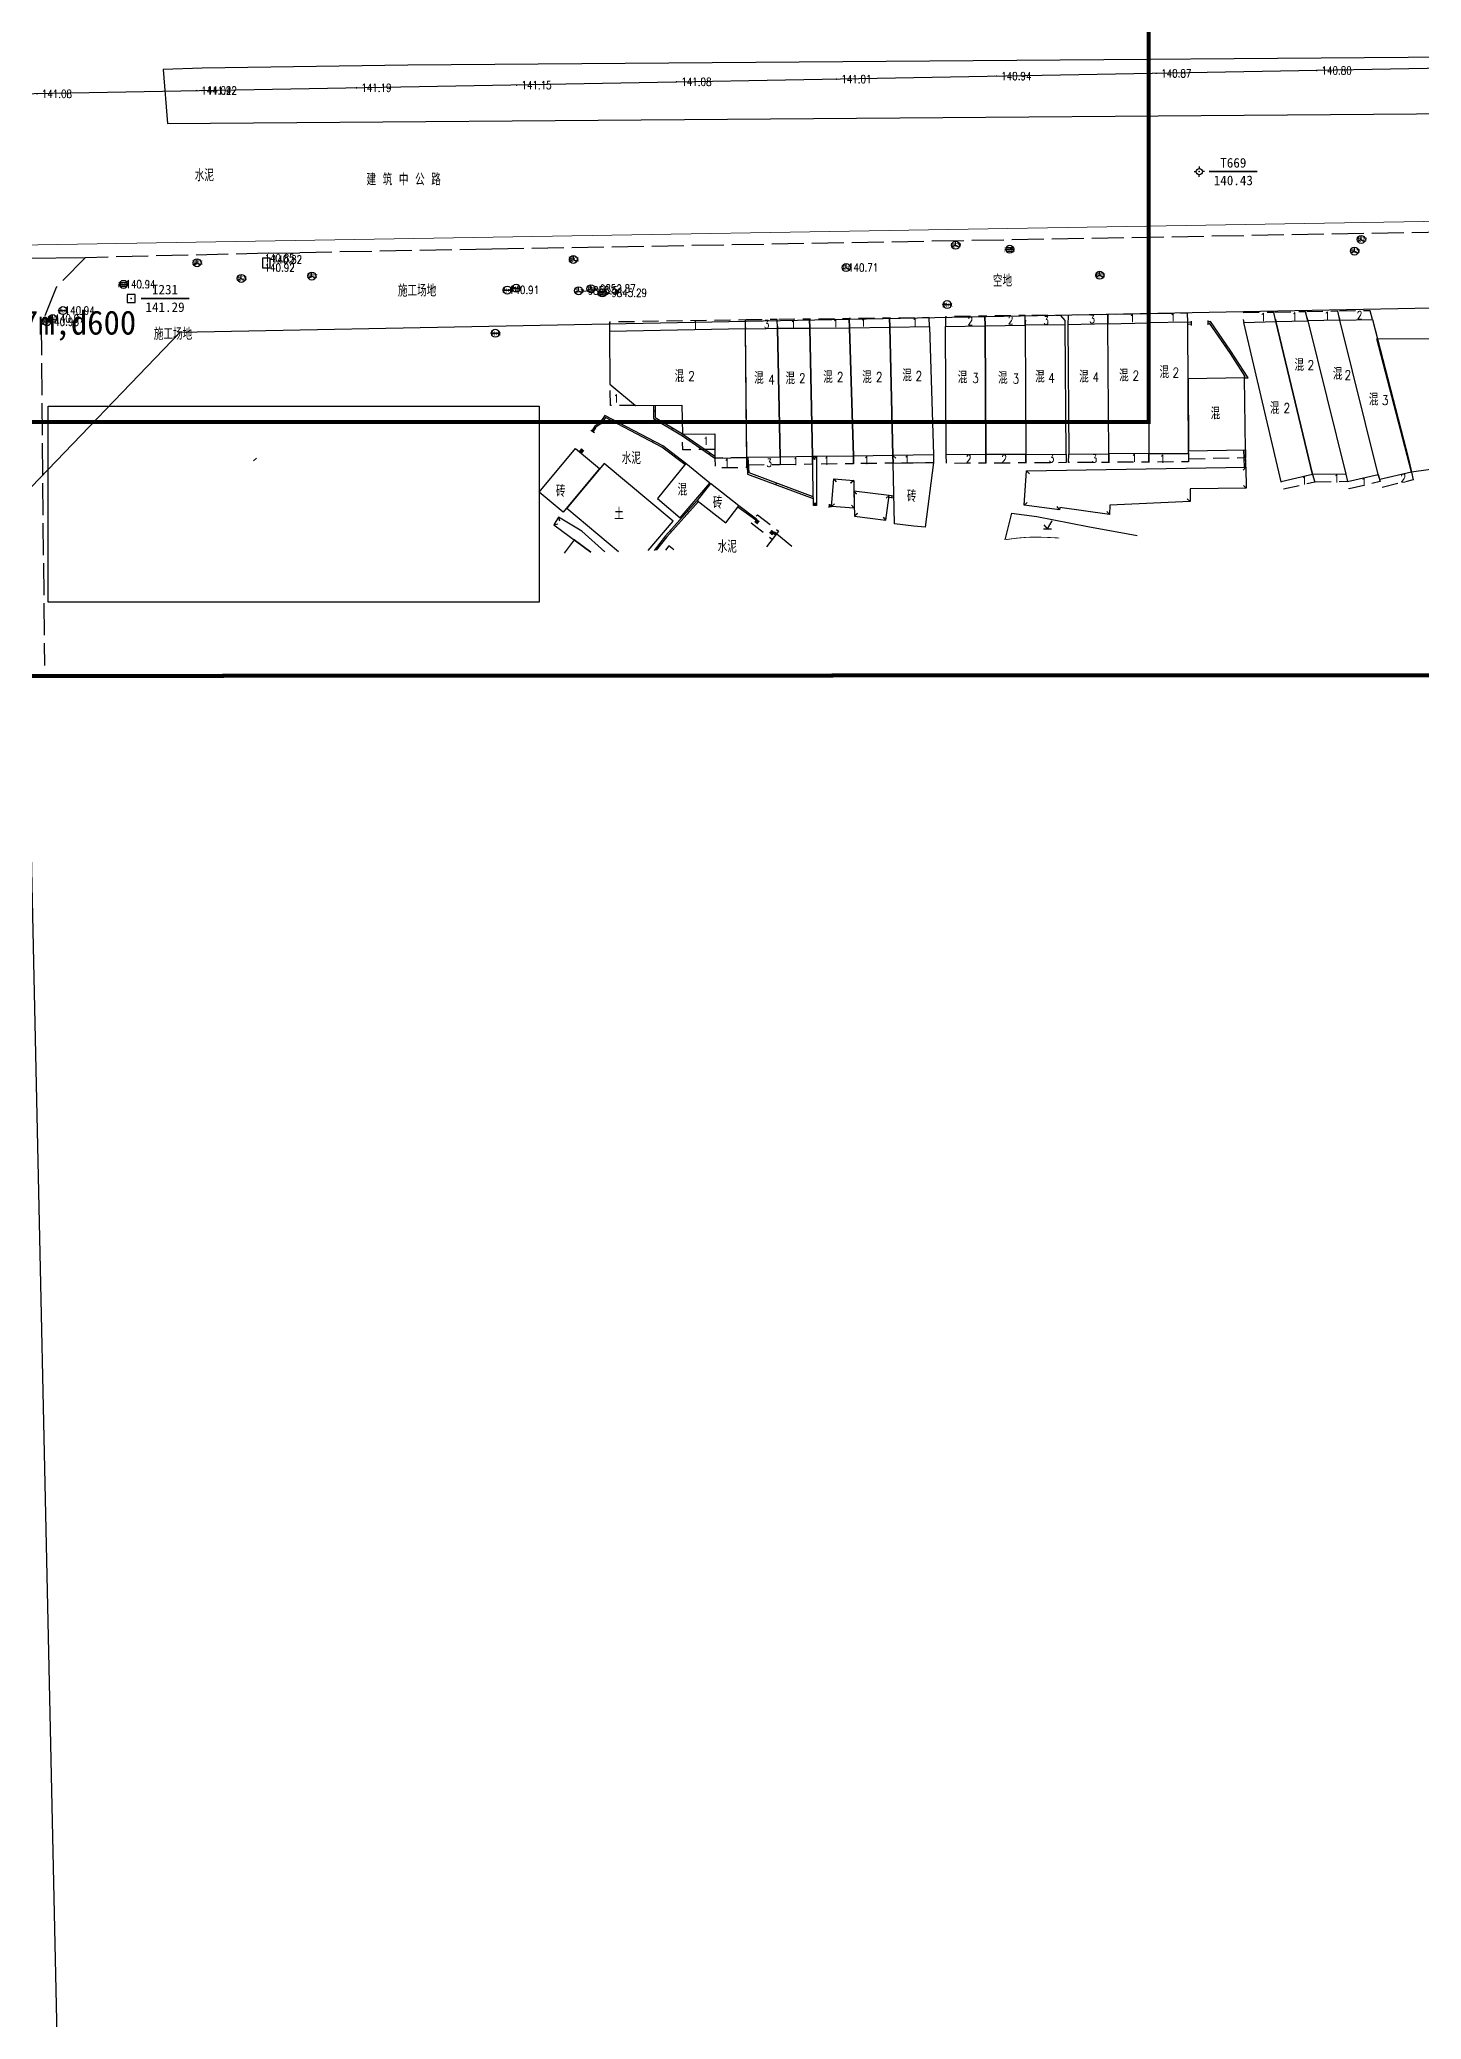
# Model space of a CAD drawing. Extents: x 529262 to 576451, y 2694391 to 2717535.
# Drawn here: x 566105.5 to 566278.1, y 2709433.4 to 2709680.9 of the extents above; entities that cross this region are included whole.
import ezdxf
from ezdxf.enums import TextEntityAlignment as Align
from ezdxf.xclip import XClip

# ---------------------------------------------------------------- set-up
doc = ezdxf.new("R2010")
doc.units = 0
doc.header["$XCLIPFRAME"] = 0
for name, pattern in [('X2', [10, 8, -2]), ('X3', [5, 4, -1]), ('X5', [3, 2, -1])]:
    doc.linetypes.add(name, pattern=pattern)
for name, color, linetype in [('a红线图', 1, 'Continuous'), ('COMPONENT', 8, 'Continuous'), ('DLSS', 4, 'Continuous'), ('DMTZ', 8, 'Continuous'), ('GCD', 8, 'Continuous'), ('GXYZ', 8, 'Continuous'), ('JMD', 8, 'Continuous'), ('KZD', 8, 'Continuous'), ('PP-COM', 7, 'Continuous'), ('RD-中线', 40, 'Continuous'), ('RD-红线', 7, 'Continuous'), ('ZBTZ', 8, 'Continuous'), ('ZJ', 7, 'Continuous')]:
    doc.layers.add(name, color=color, linetype=linetype)
doc.layers.add('现状管道深度（物探资料）', color=2, linetype='Continuous', plot=False)
doc.styles.add('HZ', font='rs.shx', dxfattribs={"width": 0.8, "bigfont": 'hztxt.shx'})
doc.styles.get("Standard").update_dxf_attribs({"font": '', "height": 2.5, "bigfont": 'smfs.shx'})
doc.styles.add('宋体', font='', dxfattribs={"width": 0.75})
doc.styles.get('Standard').set_extended_font_data('FangSong_GB2312')
doc.styles.get('宋体').set_extended_font_data('SimSun')
doc.linetypes.add('10421', pattern='A,2,[150,AAA.SHX,S=0.5,R=0,X=0,Y=0.5],1e-11', length=2)
doc.linetypes.add('1161', pattern='A,0,[149,AAA.SHX,S=0.15,R=0,X=0,Y=0],-1.6', length=1.6)

# ---------------------------------------------------------------- blocks, each defined once
blk = doc.blocks.new('A$C19FD0107')
at = {"layer": 'RD-中线', "color": 8, "linetype": 'Continuous'}
blk.add_lwpolyline([(-1765.32, 14833.87), (-1870.24, 14834.36, -0.07773), (-2297.41, 14903.2), (-2763.51, 15055.04, -0.002412), (-2772.67, 15058.08), (-3168.08, 15191.13, 0.031805), (-3413.66, 15256.72), (-3481.17, 15270.22, 0.040764), (-3610.52, 15285.28), (-3824.79, 15292.66, 0.003807), (-3833.93, 15292.91), (-3984.46, 15295.8, 0.004916), (-3996.26, 15295.91), (-4213.61, 15295.81, 0.004475), (-4218.97, 15295.76), (-4356.1, 15293.25, -0.000047), (-4356.15, 15293.25), (-5280.16, 15276.46)], format="xyb", dxfattribs=at)
at = {"layer": 'RD-中线', "color": 8, "linetype": 'Continuous', "flags": 128}
for points in [[(-4490.73, 14139.44, 0), (-4490.29, 14139.42)], [(-3818.25, 14086.17, 0), (-3817.74, 14086.17)]]:
    blk.add_lwpolyline(points, format="xyb", dxfattribs=at)
at = {"layer": 'RD-红线', "color": 8, "linetype": 'Continuous', "flags": 128}
for points in [[(-4874.97, 15253.7), (-4617.76, 15258.68)], [(-4894.58, 15233.27), (-4894.48, 15228.67), (-4890.03, 15023.47)]]:
    blk.add_lwpolyline(points, dxfattribs=at)
at = {"layer": 'RD-红线', "color": 8, "linetype": 'Continuous'}
blk.add_lwpolyline([(-4874.97, 15253.7), (-4894.58, 15233.27, 0.414909)], format="xyb", dxfattribs=at)
blk = doc.blocks.new('GC200')
at = {"linetype": 'Continuous', "const_width": 0.2, "flags": 128}
blk.add_lwpolyline([(-0.1, 0, 1), (0.1, 0, 1)], format="xyb", close=True, dxfattribs=at)
blk = doc.blocks.new('gc002')
at = {"color": 8, "const_width": 1}
blk.add_lwpolyline([(-0.5, 0), (0.5, 0)], dxfattribs=at)
blk = doc.blocks.new('gc123')
at = {"color": 8}
for p, q in [((-1, 0), (1, 0)), ((0, 0), (-0.8, 1)), ((0, 0), (1.2, 2))]:
    blk.add_line(p, q, dxfattribs=at)
blk = doc.blocks.new('gc116')
at = {"color": 8}
for p, q in [((-1.3, 0), (-0.8, 0)), ((0, 1.3), (0, 0.8)), ((1.3, 0), (0.8, 0)), ((0, -1.3), (0, -0.8))]:
    blk.add_line(p, q, dxfattribs=at)
blk.add_circle((0, 0), 0.8, dxfattribs=at)
blk.add_point((0, 0), dxfattribs=at)
blk = doc.blocks.new('gc115')
at = {"color": 8}
blk.add_lwpolyline([(-1, -1), (1, -1), (1, 1), (-1, 1)], close=True, dxfattribs=at)
blk.add_point((0, 0), dxfattribs=at)
blk = doc.blocks.new('gcbj0101')
blk.add_line((-1, 0), (1, 0))
blk.add_circle((0, 0), 1)
blk = doc.blocks.new('gcbj0103')
for p, q in [((-1, 0), (1, 0)), ((-0.9, 0.43), (0.9, 0.43)), ((-0.88, -0.47), (0.88, -0.47))]:
    blk.add_line(p, q)
blk.add_circle((0, 0), 1)
blk = doc.blocks.new('gcbj0107')
for q in [(-0.87, -0.5), (0, 1), (0.87, -0.5)]:
    blk.add_line((0, 0), q)
blk.add_circle((0, 0), 1)

msp = doc.modelspace()

# ---------------------------------------------------------------- linework, layer by layer
at = {"const_width": 0.5}
for points in [[(565672.321, 2710278.301), (565672.585, 2709559.658), (565998.518, 2709559.806), (565998.431, 2709633.053), (566244.06, 2709633.048), (566244.009, 2710277.359), (565672.321, 2710278.301)], [(566139.325, 2710172.956), (565986.518, 2710172.842), (565986.681, 2709601.261), (566518.586, 2709601.552), (566518.485, 2709673.527), (566764.333, 2709673.513), (566764.12, 2710112.127), (566139.363, 2710109.398), (566139.316, 2710172.956)]]:
    msp.add_lwpolyline(points, dxfattribs=at)
at = {"layer": 'a红线图', "color": 8, "linetype": 'Continuous', "lineweight": 0, "flags": 128}
msp.add_lwpolyline([(564727.349, 2709632.223), (566623.018, 2709663.858)], dxfattribs=at)
msp.add_lwpolyline([(564727.349, 2709632.223), (566623.018, 2709663.858)], dxfattribs=at)
at = {"layer": 'DLSS', "linetype": 'X3', "flags": 128}
for points in [[(566285.955, 2709656.882), (566161.988, 2709654.654)], [(566111.152, 2709653.591), (566107.516, 2709649.868), (566105.637, 2709645.109), (566106.049, 2709602.645)], [(566134.007, 2709654.151), (566111.152, 2709653.591)], [(566161.988, 2709654.654), (566137.98, 2709654.223)]]:
    msp.add_lwpolyline(points, dxfattribs=at)
at = {"layer": 'DLSS', "linetype": 'X2', "const_width": 0.1, "elevation": 142.28, "flags": 128}
msp.add_lwpolyline([(566232.875, 2709618.564), (566232.868, 2709618.565), (566232.289, 2709618.595), (566231.75, 2709618.621), (566231.252, 2709618.641), (566230.794, 2709618.656), (566230.377, 2709618.667), (566230.001, 2709618.672), (566229.665, 2709618.671), (566229.369, 2709618.666), (566229.092, 2709618.656), (566228.81, 2709618.642), (566228.523, 2709618.624), (566228.232, 2709618.602), (566227.936, 2709618.576), (566227.635, 2709618.546), (566227.33, 2709618.512), (566227.019, 2709618.473), (566226.708, 2709618.431), (566226.4, 2709618.387), (566226.236, 2709618.361)], dxfattribs=at)
at = {"layer": 'DMTZ', "linetype": '10421', "flags": 128}
msp.add_lwpolyline([(566226.931, 2709621.663), (566230.077, 2709621.263), (566236.464, 2709620.017), (566242.627, 2709618.862)], dxfattribs=at)
at = {"layer": 'GXYZ', "linetype": 'Continuous', "flags": 128}
msp.add_lwpolyline([(566133.318, 2709653.524), (566133.318, 2709652.331), (566134.263, 2709652.331), (566134.263, 2709653.524)], close=True, dxfattribs=at)
at = {"layer": 'JMD', "linetype": 'Continuous'}
for p, q in [((566249.354, 2709645.587), (566249.354, 2709645.178, 140.574)), ((566272.414, 2709644.298), (566272.548, 2709644.149)), ((566253.833, 2709642.653), (566253.669, 2709642.539)), ((566256.045, 2709638.561), (566256.046, 2709638.761)), ((566182.166, 2709634.465), (566182.366, 2709634.465)), ((566182.166, 2709634.465), (566182.366, 2709634.465)), ((566177.698, 2709633.04), (566177.606, 2709632.862)), ((566184.477, 2709632.118, 141.106), (566184.577, 2709632.292, 141.106)), ((566186.656, 2709630.732, 141.106), (566186.756, 2709630.905, 141.106)), ((566132.569, 2709628.531), (566132.191, 2709628.203)), ((566182.132, 2709630.728), (566182.04, 2709630.551)), ((566184.881, 2709628.921), (566184.76, 2709628.762)), ((566189.159, 2709629.026, 141.106), (566189.264, 2709629.189, 141.106)), ((566202.035, 2709628.729, -141.106), (566202.18, 2709628.586, -141.106)), ((566202.036, 2709628.729), (566202.396, 2709628.381)), ((566202.556, 2709628.736), (566202.204, 2709628.381)), ((566202.556, 2709628.736), (566202.414, 2709628.594)), ((566212.092, 2709628.88), (566212.454, 2709628.534)), ((566193.864, 2709627.755), (566194.064, 2709627.765)), ((566204.691, 2709625.954), (566205.016, 2709625.575)), ((566204.691, 2709625.954), (566205.016, 2709625.575)), ((566228.801, 2709626.954), (566229.145, 2709626.591)), ((566256.219, 2709627.406), (566255.87, 2709627.048)), ((566256.197, 2709628.298), (566255.997, 2709628.293)), ((566197.477, 2709625.224), (566197.547, 2709625.412)), ((566207.192, 2709625.761), (566206.813, 2709625.436)), ((566207.2, 2709625.763), (566206.837, 2709625.42)), ((566207.229, 2709624.437, -855.723), (566207.533, 2709624.04, -855.723)), ((566207.229, 2709624.437), (566207.562, 2709624.064)), ((566211.639, 2709623.864), (566211.241, 2709623.561)), ((566211.639, 2709623.864), (566211.242, 2709623.56)), ((566211.946, 2709623.817), (566211.916, 2709623.62)), ((566249.238, 2709623.129), (566248.878, 2709623.476)), ((566256.251, 2709624.788), (566255.893, 2709625.137)), ((566170.311, 2709621.188), (566170.43, 2709620.702)), ((566170.311, 2709621.188), (566170.431, 2709620.702)), ((566186.427, 2709621.899), (566186.576, 2709621.766)), ((566194, 2709621.727), (566193.88, 2709621.567)), ((566202.162, 2709622.625), (566202.519, 2709622.975)), ((566202.162, 2709622.625), (566202.304, 2709622.762)), ((566202.535, 2709622.61), (566202.19, 2709622.971)), ((566202.535, 2709622.61), (566202.395, 2709622.754)), ((566204.267, 2709622.498), (566204.278, 2709622.697)), ((566204.422, 2709622.489), (566204.8, 2709622.816)), ((566204.422, 2709622.489), (566204.801, 2709622.816)), ((566207.265, 2709622.298), (566206.92, 2709622.66)), ((566207.265, 2709622.298), (566206.938, 2709622.677)), ((566207.282, 2709621.299), (566207.671, 2709621.657)), ((566207.282, 2709621.299), (566207.655, 2709621.631)), ((566211.225, 2709620.772), (566210.922, 2709621.169)), ((566228.495, 2709622.675), (566228.883, 2709622.99)), ((566232.921, 2709622.084), (566232.624, 2709622.487)), ((566232.921, 2709622.084), (566232.641, 2709622.498)), ((566239.159, 2709621.512), (566238.831, 2709621.889)), ((566239.159, 2709621.512), (566238.836, 2709621.894)), ((566169.732, 2709620.221, -855.85), (566170.217, 2709620.34, -855.85)), ((566169.732, 2709620.221), (566170.222, 2709620.317)), ((566184.309, 2709619.521), (566184.458, 2709619.388)), ((566195.064, 2709620.936), (566194.945, 2709620.775)), ((566197.421, 2709619.194, -856.046), (566197.304, 2709619.031, -856.046))]:
    msp.add_line(p, q, dxfattribs=at)
at = {"layer": 'JMD', "linetype": 'X5', "flags": 128}
for points, elevation in [([(566193.686, 2709644.685), (566193.671, 2709645.815), (566176.659, 2709645.546), (566176.655, 2709644.385)], 141.106), ([(566197.67, 2709644.778), (566197.648, 2709645.865), (566193.671, 2709645.815), (566193.686, 2709644.685)], 141.106), ([(566201.705, 2709644.776), (566201.681, 2709645.916), (566197.648, 2709645.865), (566197.67, 2709644.778)], 141.106), ([(566206.667, 2709644.824), (566206.632, 2709645.978), (566201.681, 2709645.916), (566201.705, 2709644.776)], 141.106), ([(566211.694, 2709644.917), (566211.671, 2709646.042), (566206.632, 2709645.978), (566206.667, 2709644.824)], 141.106), ([(566216.686, 2709644.976), (566216.641, 2709646.105), (566211.671, 2709646.042), (566211.694, 2709644.917)], 140.994), ([(566223.607, 2709645.09), (566223.6, 2709646.291), (566218.646, 2709646.218), (566218.666, 2709644.992)], 141.14), ([(566228.606, 2709645.162), (566228.632, 2709646.364), (566223.6, 2709646.291), (566223.607, 2709645.09)], 141.14), ([(566233.621, 2709645.204), (566233.608, 2709645.75), (566233.077, 2709646.383), (566229.19, 2709646.352), (566228.615, 2709645.606), (566228.606, 2709645.162)], 141.14), ([(566238.971, 2709645.32), (566238.963, 2709646.481), (566233.998, 2709646.391), (566233.969, 2709645.221)], 140.574), ([(566243.983, 2709645.467), (566243.977, 2709646.571), (566238.963, 2709646.481), (566238.971, 2709645.32)], 140.574), ([(566248.942, 2709645.531), (566248.904, 2709646.66), (566243.977, 2709646.571), (566243.983, 2709645.467)], 140.574), ([(566259.963, 2709645.619), (566259.69, 2709646.757), (566255.693, 2709646.688), (566255.94, 2709645.516)], -1853.27), ([(566263.928, 2709645.695), (566263.648, 2709646.825), (566259.69, 2709646.757), (566259.963, 2709645.619)], -1853.237), ([(566267.954, 2709645.78), (566267.677, 2709646.895), (566263.648, 2709646.825), (566263.928, 2709645.695)], -1853.237), ([(566272.019, 2709645.859), (566271.741, 2709646.974), (566267.677, 2709646.895), (566267.954, 2709645.78)], -855.933), ([(566179.925, 2709635.124), (566176.785, 2709635.119), (566176.734, 2709637.797)], 141.101), ([(566223.707, 2709628.985), (566223.713, 2709627.918), (566218.811, 2709627.888), (566218.764, 2709628.955)], 140.931), ([(566228.705, 2709629.016), (566228.695, 2709627.949), (566223.713, 2709627.918), (566223.707, 2709628.985)], 141.14), ([(566233.743, 2709629.05), (566233.727, 2709627.98), (566228.695, 2709627.949), (566228.705, 2709629.016)], 141.14), ([(566239.071, 2709629.08), (566239.077, 2709628.014), (566234.045, 2709627.983), (566234.069, 2709629.049)], -855.421), ([(566244.084, 2709629.111), (566244.09, 2709628.045), (566239.077, 2709628.014), (566239.071, 2709629.08)], -855.421), ([(566249.042, 2709629.192), (566249.049, 2709628.075), (566244.09, 2709628.045), (566244.084, 2709629.111)], 140.574), ([(566256.165, 2709629.569), (566256.141, 2709628.58), (566249.047, 2709628.43), (566249.041, 2709629.452)], -0.872), ([(566264.551, 2709626.508), (566264.822, 2709625.554), (566260.816, 2709624.626), (566260.634, 2709625.583)], -856.251), ([(566268.679, 2709626.538), (566268.925, 2709625.619), (566264.822, 2709625.554), (566264.551, 2709626.508)], -1852.301), ([(566272.737, 2709626.517), (566272.98, 2709625.623), (566269.121, 2709624.69), (566268.925, 2709625.619)], -1852.301), ([(566276.892, 2709626.808), (566277.126, 2709625.836), (566273.176, 2709624.881), (566272.929, 2709625.86)], -1852.854)]:
    msp.add_lwpolyline(points, dxfattribs=dict(at, elevation=elevation))
at = {"layer": 'JMD', "linetype": 'Continuous', "flags": 128}
for points in [[(566251.434, 2709645.763), (566251.435, 2709645.22)], [(566249.352, 2709645.669), (566249.353, 2709645.127)], [(566256.046, 2709638.761), (566256.131, 2709638.761), (566254.288, 2709641.613), (566251.663, 2709645.397), (566251.435, 2709645.38)], [(566174.358, 2709632.03), (566174.809, 2709631.765)], [(566202.139, 2709623.697), (566194.115, 2709626.693), (566194.024, 2709628.607)], [(566256.019, 2709627.403), (566255.965, 2709629.565)], [(566211.612, 2709623.666), (566212.224, 2709623.572)], [(566187.792, 2709623.131), (566183.841, 2709618.694), (566182.521, 2709617.024)], [(566194.945, 2709620.775), (566192.724, 2709622.427)], [(566204.127, 2709622.807), (566204.104, 2709622.392)], [(566204.438, 2709622.688), (566204.121, 2709622.706)]]:
    msp.add_lwpolyline(points, dxfattribs=at)
for points, elevation in [([(566267.954, 2709645.78), (566263.928, 2709645.695), (566268.679, 2709626.538), (566268.925, 2709625.619), (566272.737, 2709626.517)], -855.933), ([(566193.801, 2709631.245), (566193.686, 2709644.685), (566176.655, 2709644.385), (566176.734, 2709637.797), (566179.925, 2709635.124), (566185.701, 2709635.157), (566185.783, 2709631.545), (566189.846, 2709631.575), (566189.855, 2709629.643), (566189.851, 2709628.554), (566193.824, 2709628.604), (566193.801, 2709631.245)], 141.106), ([(566233.621, 2709645.204), (566228.606, 2709645.162), (566228.705, 2709629.016), (566233.743, 2709629.05), (566233.621, 2709645.204)], 141.14), ([(566239.071, 2709629.08), (566238.971, 2709645.32), (566233.969, 2709645.221), (566234.069, 2709629.049), (566239.071, 2709629.08)], -855.421), ([(566248.942, 2709645.531), (566243.983, 2709645.467), (566244.084, 2709629.111), (566249.043, 2709629.141), (566248.942, 2709645.531)], 140.574), ([(566248.943, 2709645.331), (566249.353, 2709645.306)], 140.574), ([(566186.104, 2709627.735), (566183.23, 2709629.931), (566176.169, 2709633.612), (566175.592, 2709632.829), (566174.972, 2709632.398), (566174.652, 2709631.856)], 141.303), ([(566182.166, 2709635.137), (566182.166, 2709633.517), (566185.787, 2709631.324), (566189.851, 2709628.554)], 141.106), ([(566182.366, 2709635.138), (566182.366, 2709633.626), (566185.783, 2709631.562)], 141.106), ([(566185.819, 2709631.545), (566189.852, 2709628.791)], 141.106), ([(566181.505, 2709616.993), (566184.633, 2709620.678), (566176.004, 2709627.895), (566171.328, 2709622.305), (566177.814, 2709616.881)], -1853.171), ([(566176.071, 2709616.827), (566173.224, 2709619.421), (566170.311, 2709621.188), (566169.732, 2709620.221), (566174.335, 2709616.774)], -855.85), ([(566196.324, 2709617.447), (566197.59, 2709619.072), (566199.473, 2709617.543)], -856.046), ([(566197.467, 2709618.914), (566197.145, 2709619.146)], -856.046), ([(566174.332, 2709616.774), (566172.251, 2709618.331), (566171.009, 2709616.672)], -855.85), ([(566184.725, 2709617.092), (566184.103, 2709617.602), (566183.657, 2709617.059)], 141.338)]:
    msp.add_lwpolyline(points, dxfattribs=dict(at, elevation=elevation))
for points, elevation in [([(566267.954, 2709645.78), (566272.019, 2709645.859), (566276.509, 2709628.446), (566276.892, 2709626.808), (566272.929, 2709625.86), (566272.737, 2709626.517)], -855.933), ([(566198.003, 2709628.668), (566193.824, 2709628.604), (566193.686, 2709644.685), (566196.255, 2709644.73), (566197.67, 2709644.778)], 141.106), ([(566197.67, 2709644.778), (566201.705, 2709644.776), (566202.036, 2709628.729), (566198.023, 2709628.668)], 141.106), ([(566202.036, 2709628.729), (566201.705, 2709644.776), (566206.667, 2709644.824), (566207.177, 2709628.806)], 141.106), ([(566207.148, 2709628.805), (566206.667, 2709644.824), (566211.694, 2709644.917), (566212.092, 2709628.88)], 141.106), ([(566211.694, 2709644.917), (566216.686, 2709644.976), (566217.162, 2709628.956), (566212.092, 2709628.88)], -855.838), ([(566223.707, 2709628.985), (566218.764, 2709628.955), (566218.666, 2709644.992), (566223.607, 2709645.09)], 141.14), ([(566223.707, 2709628.985), (566223.607, 2709645.09), (566228.606, 2709645.162), (566228.705, 2709629.016)], 141.14), ([(566243.983, 2709645.467), (566244.084, 2709629.111), (566239.071, 2709629.08), (566238.971, 2709645.32)], 140.574), ([(566264.551, 2709626.508), (566260.634, 2709625.583), (566255.94, 2709645.516), (566259.963, 2709645.619)], -855.38), ([(566268.679, 2709626.538), (566268.679, 2709626.538), (566264.551, 2709626.508), (566264.551, 2709626.508), (566259.963, 2709645.619), (566263.928, 2709645.695)], -855.38), ([(566249.041, 2709629.452), (566256.165, 2709629.569), (566256.045, 2709638.561), (566248.985, 2709638.467)], -854.53), ([(566167.87, 2709624.274), (566172.422, 2709629.729), (566175.416, 2709627.231), (566170.865, 2709621.776)], -856.212), ([(566202.535, 2709622.61), (566202.162, 2709622.625), (566202.036, 2709628.729), (566202.556, 2709628.736)], -856.095), ([(566189.232, 2709625.41), (566186.231, 2709627.89), (566182.654, 2709623.504), (566185.519, 2709621.102)], -856.261), ([(566217.18, 2709627.979), (566216.108, 2709619.924), (566214.704, 2709620.044), (566212.305, 2709620.325), (566212.116, 2709627.913)], 141.07), ([(566207.282, 2709621.299), (566211.225, 2709620.772), (566211.639, 2709623.864), (566207.229, 2709624.437)], -855.723)]:
    msp.add_lwpolyline(points, close=True, dxfattribs=dict(at, elevation=elevation))
at = {"layer": 'JMD', "flags": 128}
for points, elevation in [([(566249.354, 2709645.504), (566248.942, 2709645.531)], 140.574), ([(566256.045, 2709638.561), (566256.508, 2709638.56), (566254.344, 2709641.916), (566251.782, 2709645.612), (566251.438, 2709645.581)], -854.53), ([(566186.231, 2709627.89), (566183.338, 2709630.1), (566176.109, 2709633.868), (566175.451, 2709632.974), (566174.822, 2709632.537), (566174.48, 2709631.958)], 141.303), ([(566197.59, 2709619.072), (566197.272, 2709619.301)], -856.046)]:
    msp.add_lwpolyline(points, dxfattribs=dict(at, elevation=elevation))
at = {"layer": 'JMD', "linetype": 'Continuous', "flags": 128}
for points in [[(566272.59, 2709643.437), (566281.354, 2709643.511), (566280.76, 2709627.328), (566276.892, 2709626.808)], [(566106.523, 2709635.029), (566167.876, 2709635.029), (566167.876, 2709610.532), (566106.523, 2709610.532)], [(566207.265, 2709622.298), (566204.422, 2709622.489), (566204.691, 2709625.954), (566207.2, 2709625.763)], [(566256.219, 2709627.406), (566256.251, 2709624.788), (566249.256, 2709624.689), (566249.238, 2709623.129), (566239.19, 2709622.649), (566239.159, 2709621.512), (566232.971, 2709622.38), (566232.921, 2709622.084), (566228.495, 2709622.675), (566228.801, 2709626.954)], [(566191.21, 2709620.461), (566192.846, 2709622.585), (566189.285, 2709625.368), (566187.634, 2709623.255)]]:
    msp.add_lwpolyline(points, close=True, dxfattribs=at)
at = {"layer": 'JMD', "linetype": 'X5', "flags": 128}
for points in [[(566189.855, 2709629.643), (566185.824, 2709629.57), (566185.783, 2709631.545)], [(566198.003, 2709628.668), (566198.023, 2709627.701), (566193.835, 2709627.678), (566193.824, 2709628.604)], [(566202.036, 2709628.729), (566202.055, 2709627.784), (566198.023, 2709627.701), (566198.003, 2709628.668)], [(566207.148, 2709628.805), (566207.177, 2709627.85), (566202.055, 2709627.784), (566202.036, 2709628.729)], [(566212.092, 2709628.88), (566212.116, 2709627.913), (566207.177, 2709627.85), (566207.148, 2709628.805)], [(566217.162, 2709628.956), (566217.18, 2709627.979), (566212.116, 2709627.913), (566212.092, 2709628.88)]]:
    msp.add_lwpolyline(points, dxfattribs=at)
for points in [[(566193.824, 2709628.604), (566189.851, 2709628.554), (566189.866, 2709627.354), (566193.839, 2709627.404)], [(566195.16, 2709621.466), (566197.776, 2709619.432), (566196.988, 2709618.393), (566194.373, 2709620.412)]]:
    msp.add_lwpolyline(points, close=True, dxfattribs=at)
at = {"layer": 'JMD', "flags": 128}
for points in [[(566193.824, 2709628.604), (566193.922, 2709626.552), (566202.144, 2709623.482)], [(566256.219, 2709627.406), (566256.165, 2709629.569)], [(566212.219, 2709623.775), (566211.639, 2709623.864)], [(566187.634, 2709623.255), (566183.688, 2709618.823), (566182.26, 2709617.017)], [(566195.064, 2709620.936), (566192.846, 2709622.585)], [(566204.11, 2709622.506), (566204.422, 2709622.489)]]:
    msp.add_lwpolyline(points, dxfattribs=at)
at = {"layer": 'KZD', "linetype": 'Continuous'}
for p, q in [((566251.635, 2709664.347), (566257.635, 2709664.347)), ((566257.635, 2709664.347, 140.426), (566251.635, 2709664.347, 140.426)), ((566118.128, 2709648.505), (566124.128, 2709648.505)), ((566124.128, 2709648.505, 141.294), (566118.128, 2709648.505, 141.294))]:
    msp.add_line(p, q, dxfattribs=at)
at = {"layer": 'ZBTZ', "linetype": '1161', "flags": 128}
msp.add_lwpolyline([(566121.42, 2709670.36), (566347.498, 2709672.126), (566347.14, 2709679.151), (566151.484, 2709677.657), (566125.762, 2709677.289), (566120.876, 2709677.095)], close=True, dxfattribs=at)
for points in [[(566111.152, 2709653.591), (566089.237, 2709653.34)], [(566134.007, 2709654.151), (566137.98, 2709654.223)], [(566226.931, 2709621.663), (566226.094, 2709618.339)]]:
    msp.add_lwpolyline(points, dxfattribs=at)

# ---------------------------------------------------------------- block references
at = {"layer": 'COMPONENT', "linetype": 'Continuous', "xscale": 0.5, "yscale": 0.5}
for name, p in [('gcbj0107', (566219.92, 2709655.155)), ('gcbj0107', (566270.612, 2709655.876)), ('gcbj0107', (566125.135, 2709652.954)), ('gcbj0107', (566172.157, 2709653.369)), ('gcbj0103', (566226.695, 2709654.643)), ('gcbj0107', (566269.774, 2709654.419)), ('gcbj0103', (566115.939, 2709650.265)), ('gcbj0107', (566130.662, 2709651.001)), ('gcbj0107', (566139.481, 2709651.302)), ('gcbj0107', (566206.248, 2709652.353)), ('gcbj0107', (566237.936, 2709651.402)), ('gcbj0101', (566163.898, 2709649.552)), ('gcbj0101', (566165.017, 2709649.771)), ('gcbj0107', (566172.812, 2709649.471)), ('gcbj0107', (566174.352, 2709649.718)), ('gcbj0103', (566175.778, 2709649.201)), ('gcbj0101', (566218.878, 2709647.729)), ('gcbj0101', (566106.367, 2709645.588)), ('gcbj0107', (566107.08, 2709645.98)), ('gcbj0101', (566108.367, 2709646.993)), ('gcbj0101', (566162.409, 2709644.158))]:
    msp.add_blockref(name, p, dxfattribs=at)
at = {"layer": 'GCD', "linetype": 'Continuous'}
ref = msp.add_blockref('GC200', (566165.071, 2709675.163, 141.149), dxfattribs=dict(at, xscale=0.5, yscale=0.5, zscale=0.5))
ref.add_attrib('height', '141.15', dxfattribs={"linetype": 'Continuous', "height": 1, "style": 'HZ', "width": 0.8}).set_placement((566165.671, 2709675.163, 141.149), align=Align.MIDDLE_LEFT)
ref = msp.add_blockref('GC200', (566185.051, 2709675.581, 141.08), dxfattribs=dict(at, xscale=0.5, yscale=0.5, zscale=0.5))
ref.add_attrib('height', '141.08', dxfattribs={"linetype": 'Continuous', "height": 1, "style": 'HZ', "width": 0.8}).set_placement((566185.651, 2709675.581, 141.08), align=Align.MIDDLE_LEFT)
ref = msp.add_blockref('GC200', (566205.046, 2709675.913, 141.01), dxfattribs=dict(at, xscale=0.5, yscale=0.5, zscale=0.5))
ref.add_attrib('height', '141.01', dxfattribs={"linetype": 'Continuous', "height": 1, "style": 'HZ', "width": 0.8}).set_placement((566205.646, 2709675.913, 141.01), align=Align.MIDDLE_LEFT)
ref = msp.add_blockref('GC200', (566225.031, 2709676.298, 140.94), dxfattribs=dict(at, xscale=0.5, yscale=0.5, zscale=0.5))
ref.add_attrib('height', '140.94', dxfattribs={"linetype": 'Continuous', "height": 1, "style": 'HZ', "width": 0.8}).set_placement((566225.631, 2709676.298, 140.94), align=Align.MIDDLE_LEFT)
ref = msp.add_blockref('GC200', (566245.023, 2709676.635, 140.87), dxfattribs=dict(at, xscale=0.5, yscale=0.5, zscale=0.5))
ref.add_attrib('height', '140.87', dxfattribs={"linetype": 'Continuous', "height": 1, "style": 'HZ', "width": 0.8}).set_placement((566245.623, 2709676.635, 140.87), align=Align.MIDDLE_LEFT)
ref = msp.add_blockref('GC200', (566265.061, 2709676.988, 140.803), dxfattribs=dict(at, xscale=0.5, yscale=0.5, zscale=0.5))
ref.add_attrib('height', '140.80', dxfattribs={"linetype": 'Continuous', "height": 1, "style": 'HZ', "width": 0.8}).set_placement((566265.661, 2709676.988, 140.803), align=Align.MIDDLE_LEFT)
ref = msp.add_blockref('GC200', (566105.131, 2709674.076, 141.08), dxfattribs=dict(at, xscale=0.5, yscale=0.5, zscale=0.5))
ref.add_attrib('height', '141.08', dxfattribs={"linetype": 'Continuous', "height": 1, "style": 'HZ', "width": 0.8}).set_placement((566105.731, 2709674.076, 141.08), align=Align.MIDDLE_LEFT)
ref = msp.add_blockref('GC200', (566125.06, 2709674.481, 141.037), dxfattribs=dict(at, xscale=0.5, yscale=0.5, zscale=0.5))
ref.add_attrib('height', '141.04', dxfattribs={"linetype": 'Continuous', "height": 1, "style": 'HZ', "width": 0.8}).set_placement((566125.66, 2709674.481, 141.037), align=Align.MIDDLE_LEFT)
ref = msp.add_blockref('GC200', (566125.731, 2709674.481, 141.219), dxfattribs=dict(at, xscale=0.5, yscale=0.5, zscale=0.5))
ref.add_attrib('height', '141.22', dxfattribs={"linetype": 'Continuous', "height": 1, "style": 'HZ', "width": 0.8}).set_placement((566126.331, 2709674.481, 141.219), align=Align.MIDDLE_LEFT)
ref = msp.add_blockref('GC200', (566145.058, 2709674.828, 141.19), dxfattribs=dict(at, xscale=0.5, yscale=0.5, zscale=0.5))
ref.add_attrib('height', '141.19', dxfattribs={"linetype": 'Continuous', "height": 1, "style": 'HZ', "width": 0.8}).set_placement((566145.658, 2709674.828, 141.19), align=Align.MIDDLE_LEFT)
ref = msp.add_blockref('GC200', (566133.315, 2709653.531, 140.849), dxfattribs=dict(at, xscale=0.1999999999534339, yscale=0.1999999999534339, zscale=0.1999999999534339))
ref.add_attrib('height', '140.85', dxfattribs={"linetype": 'Continuous', "height": 1, "style": 'HZ', "width": 0.8}).set_placement((566133.555, 2709653.531, 140.849), align=Align.MIDDLE_LEFT)
ref = msp.add_blockref('GC200', (566133.315, 2709653.531, 140.849), dxfattribs=dict(at, xscale=0.1999999999534339, yscale=0.1999999999534339, zscale=0.1999999999534339))
ref.add_attrib('height', '140.85', dxfattribs={"linetype": 'Continuous', "height": 1, "style": 'HZ', "width": 0.8}).set_placement((566133.555, 2709653.531, 140.849), align=Align.MIDDLE_LEFT)
ref = msp.add_blockref('GC200', (566134.241, 2709653.389, 140.818), dxfattribs=dict(at, xscale=0.1999999999534339, yscale=0.1999999999534339, zscale=0.1999999999534339))
ref.add_attrib('height', '140.82', dxfattribs={"linetype": 'Continuous', "height": 1, "style": 'HZ', "width": 0.8}).set_placement((566134.481, 2709653.389, 140.818), align=Align.MIDDLE_LEFT)
ref = msp.add_blockref('GC200', (566134.241, 2709653.389, 140.818), dxfattribs=dict(at, xscale=0.1999999999534339, yscale=0.1999999999534339, zscale=0.1999999999534339))
ref.add_attrib('height', '140.82', dxfattribs={"linetype": 'Continuous', "height": 1, "style": 'HZ', "width": 0.8}).set_placement((566134.481, 2709653.389, 140.818), align=Align.MIDDLE_LEFT)
ref = msp.add_blockref('GC200', (566115.932, 2709650.269, 140.939), dxfattribs=dict(at, xscale=0.1999999999534339, yscale=0.1999999999534339, zscale=0.1999999999534339))
ref.add_attrib('height', '140.94', dxfattribs={"linetype": 'Continuous', "height": 1, "style": 'HZ', "width": 0.8}).set_placement((566116.172, 2709650.269, 140.939), align=Align.MIDDLE_LEFT)
ref = msp.add_blockref('GC200', (566115.932, 2709650.269, 140.939), dxfattribs=dict(at, xscale=0.1999999999534339, yscale=0.1999999999534339, zscale=0.1999999999534339))
ref.add_attrib('height', '140.94', dxfattribs={"linetype": 'Continuous', "height": 1, "style": 'HZ', "width": 0.8}).set_placement((566116.172, 2709650.269, 140.939), align=Align.MIDDLE_LEFT)
ref = msp.add_blockref('GC200', (566133.328, 2709652.35, 140.918), dxfattribs=dict(at, xscale=0.1999999999534339, yscale=0.1999999999534339, zscale=0.1999999999534339))
ref.add_attrib('height', '140.92', dxfattribs={"linetype": 'Continuous', "height": 1, "style": 'HZ', "width": 0.8}).set_placement((566133.568, 2709652.35, 140.918), align=Align.MIDDLE_LEFT)
ref = msp.add_blockref('GC200', (566133.328, 2709652.35, 140.918), dxfattribs=dict(at, xscale=0.1999999999534339, yscale=0.1999999999534339, zscale=0.1999999999534339))
ref.add_attrib('height', '140.92', dxfattribs={"linetype": 'Continuous', "height": 1, "style": 'HZ', "width": 0.8}).set_placement((566133.568, 2709652.35, 140.918), align=Align.MIDDLE_LEFT)
ref = msp.add_blockref('GC200', (566206.24, 2709652.349, 140.712), dxfattribs=dict(at, xscale=0.1999999999534339, yscale=0.1999999999534339, zscale=0.1999999999534339))
ref.add_attrib('height', '140.71', dxfattribs={"linetype": 'Continuous', "height": 1, "style": 'HZ', "width": 0.8}).set_placement((566206.48, 2709652.349, 140.712), align=Align.MIDDLE_LEFT)
ref = msp.add_blockref('GC200', (566206.24, 2709652.349, 140.712), dxfattribs=dict(at, xscale=0.1999999999534339, yscale=0.1999999999534339, zscale=0.1999999999534339))
ref.add_attrib('height', '140.71', dxfattribs={"linetype": 'Continuous', "height": 1, "style": 'HZ', "width": 0.8}).set_placement((566206.48, 2709652.349, 140.712), align=Align.MIDDLE_LEFT)
ref = msp.add_blockref('GC200', (566163.87, 2709649.559, 140.912), dxfattribs=dict(at, xscale=0.1999999999534339, yscale=0.1999999999534339, zscale=0.1999999999534339))
ref.add_attrib('height', '140.91', dxfattribs={"linetype": 'Continuous', "height": 1, "style": 'HZ', "width": 0.8}).set_placement((566164.11, 2709649.559, 140.912), align=Align.MIDDLE_LEFT)
ref = msp.add_blockref('GC200', (566163.87, 2709649.559, 140.912), dxfattribs=dict(at, xscale=0.1999999999534339, yscale=0.1999999999534339, zscale=0.1999999999534339))
ref.add_attrib('height', '140.91', dxfattribs={"linetype": 'Continuous', "height": 1, "style": 'HZ', "width": 0.8}).set_placement((566164.11, 2709649.559, 140.912), align=Align.MIDDLE_LEFT)
ref = msp.add_blockref('GC200', (566172.81, 2709649.482, -9855.508), dxfattribs=dict(at, xscale=0.1999999999534339, yscale=0.1999999999534339, zscale=0.1999999999534339))
ref.add_attrib('height', '-9855.51', dxfattribs={"linetype": 'Continuous', "height": 1, "style": 'HZ', "width": 0.8}).set_placement((566173.05, 2709649.482, -9855.508), align=Align.MIDDLE_LEFT)
ref = msp.add_blockref('GC200', (566172.81, 2709649.482, -9855.508), dxfattribs=dict(at, xscale=0.1999999999534339, yscale=0.1999999999534339, zscale=0.1999999999534339))
ref.add_attrib('height', '-9855.51', dxfattribs={"linetype": 'Continuous', "height": 1, "style": 'HZ', "width": 0.8}).set_placement((566173.05, 2709649.482, -9855.508), align=Align.MIDDLE_LEFT)
ref = msp.add_blockref('GC200', (566174.344, 2709649.727, -9852.87), dxfattribs=dict(at, xscale=0.1999999999534339, yscale=0.1999999999534339, zscale=0.1999999999534339))
ref.add_attrib('height', '-9852.87', dxfattribs={"linetype": 'Continuous', "height": 1, "style": 'HZ', "width": 0.8}).set_placement((566174.584, 2709649.727, -9852.87), align=Align.MIDDLE_LEFT)
ref = msp.add_blockref('GC200', (566174.344, 2709649.727, -9852.87), dxfattribs=dict(at, xscale=0.1999999999534339, yscale=0.1999999999534339, zscale=0.1999999999534339))
ref.add_attrib('height', '-9852.87', dxfattribs={"linetype": 'Continuous', "height": 1, "style": 'HZ', "width": 0.8}).set_placement((566174.584, 2709649.727, -9852.87), align=Align.MIDDLE_LEFT)
ref = msp.add_blockref('GC200', (566175.77, 2709649.205, -9845.289), dxfattribs=dict(at, xscale=0.1999999999534339, yscale=0.1999999999534339, zscale=0.1999999999534339))
ref.add_attrib('height', '-9845.29', dxfattribs={"linetype": 'Continuous', "height": 1, "style": 'HZ', "width": 0.8}).set_placement((566176.01, 2709649.205, -9845.289), align=Align.MIDDLE_LEFT)
ref = msp.add_blockref('GC200', (566175.77, 2709649.205, -9845.289), dxfattribs=dict(at, xscale=0.1999999999534339, yscale=0.1999999999534339, zscale=0.1999999999534339))
ref.add_attrib('height', '-9845.29', dxfattribs={"linetype": 'Continuous', "height": 1, "style": 'HZ', "width": 0.8}).set_placement((566176.01, 2709649.205, -9845.289), align=Align.MIDDLE_LEFT)
ref = msp.add_blockref('GC200', (566106.343, 2709645.597, 140.976), dxfattribs=dict(at, xscale=0.1999999999534339, yscale=0.1999999999534339, zscale=0.1999999999534339))
ref.add_attrib('height', '140.98', dxfattribs={"linetype": 'Continuous', "height": 1, "style": 'HZ', "width": 0.8}).set_placement((566106.583, 2709645.597, 140.976), align=Align.MIDDLE_LEFT)
ref = msp.add_blockref('GC200', (566106.343, 2709645.597, 140.976), dxfattribs=dict(at, xscale=0.1999999999534339, yscale=0.1999999999534339, zscale=0.1999999999534339))
ref.add_attrib('height', '140.98', dxfattribs={"linetype": 'Continuous', "height": 1, "style": 'HZ', "width": 0.8}).set_placement((566106.583, 2709645.597, 140.976), align=Align.MIDDLE_LEFT)
ref = msp.add_blockref('GC200', (566107.074, 2709645.983, 140.971), dxfattribs=dict(at, xscale=0.1999999999534339, yscale=0.1999999999534339, zscale=0.1999999999534339))
ref.add_attrib('height', '140.97', dxfattribs={"linetype": 'Continuous', "height": 1, "style": 'HZ', "width": 0.8}).set_placement((566107.314, 2709645.983, 140.971), align=Align.MIDDLE_LEFT)
ref = msp.add_blockref('GC200', (566107.074, 2709645.983, 140.971), dxfattribs=dict(at, xscale=0.1999999999534339, yscale=0.1999999999534339, zscale=0.1999999999534339))
ref.add_attrib('height', '140.97', dxfattribs={"linetype": 'Continuous', "height": 1, "style": 'HZ', "width": 0.8}).set_placement((566107.314, 2709645.983, 140.971), align=Align.MIDDLE_LEFT)
ref = msp.add_blockref('GC200', (566108.341, 2709647, 140.94), dxfattribs=dict(at, xscale=0.1999999999534339, yscale=0.1999999999534339, zscale=0.1999999999534339))
ref.add_attrib('height', '140.94', dxfattribs={"linetype": 'Continuous', "height": 1, "style": 'HZ', "width": 0.8}).set_placement((566108.581, 2709647, 140.94), align=Align.MIDDLE_LEFT)
ref = msp.add_blockref('GC200', (566108.341, 2709647, 140.94), dxfattribs=dict(at, xscale=0.1999999999534339, yscale=0.1999999999534339, zscale=0.1999999999534339))
ref.add_attrib('height', '140.94', dxfattribs={"linetype": 'Continuous', "height": 1, "style": 'HZ', "width": 0.8}).set_placement((566108.581, 2709647, 140.94), align=Align.MIDDLE_LEFT)
at = {"layer": 'JMD', "linetype": 'Continuous'}
for p, xscale, yscale, zscale, rotation in [((566173.183, 2709629.442), 0.4999999999750359, 0.4999999999750359, 0.4999999999750359, 138.6175658619963), ((566195.105, 2709620.613), 0.5000000001724483, 0.5000000001724483, 0.5000000001724483, 142.7206771366468), ((566196.972, 2709619.238), 0.5000000000490533, 0.5000000000490533, 0.5000000000490533, 140.5374840022686)]:
    msp.add_blockref('gc002', p, dxfattribs=dict(at, xscale=xscale, yscale=yscale, zscale=zscale, rotation=rotation))
at = {"layer": 'KZD', "linetype": 'Continuous', "xscale": 0.5, "yscale": 0.5}
for name, p in [('gc116', (566250.385, 2709664.347, 140.426)), ('gc115', (566116.878, 2709648.505, 141.294))]:
    msp.add_blockref(name, p, dxfattribs=at)
at = {"layer": 'KZD', "linetype": 'Continuous', "xscale": 0.5, "yscale": 0.5, "zscale": 0.5}
for name, p in [('gc116', (566250.385, 2709664.347, 140.426)), ('gc115', (566116.878, 2709648.505, 141.294))]:
    msp.add_blockref(name, p, dxfattribs=at)
at = {"layer": 'PP-COM'}
ref = msp.add_blockref('A$C19FD0107', (570997.993, 2694390.603), dxfattribs=at)
XClip(ref).set_block_clipping_path([(-9366.4383134884, 14428.6043910822), (-3328.4480743363, 17452.7484863754)])
at = {"layer": 'ZBTZ', "linetype": 'Continuous', "xscale": 0.5, "yscale": 0.5, "zscale": 0.5}
msp.add_blockref('gc123', (566231.413, 2709619.723), dxfattribs=at)

# ---------------------------------------------------------------- texts
at = {"layer": 'GXYZ', "linetype": 'Continuous', "style": '宋体'}
for s, p in [('电力', (566270.656, 2709655.926)), ('通信', (566125.179, 2709653.004)), ('通信', (566172.201, 2709653.419)), ('电力', (566219.964, 2709655.205)), ('雨水', (566226.697, 2709654.603)), ('电力', (566269.819, 2709654.47)), ('电力', (566130.706, 2709651.051)), ('通信', (566139.525, 2709651.353)), ('电力', (566206.292, 2709652.403)), ('通信', (566237.98, 2709651.452)), ('雨水', (566115.941, 2709650.225)), ('供水', (566163.925, 2709649.526)), ('供水', (566165.044, 2709649.744)), ('电力', (566172.856, 2709649.522)), ('电力', (566174.396, 2709649.768)), ('雨水', (566175.78, 2709649.16)), ('供水', (566106.394, 2709645.561)), ('通信', (566107.124, 2709646.03)), ('供水', (566108.394, 2709646.967)), ('供水', (566218.904, 2709647.703)), ('供水', (566162.436, 2709644.132))]:
    msp.add_text(s, height=0.5, dxfattribs=at).set_placement(p, align=Align.MIDDLE)
at = {"layer": 'JMD', "linetype": 'Continuous', "style": 'HZ', "width": 0.8}
for s, height, p in [('3', 1, (566195.971, 2709645.267)), ('1', 1, (566199.281, 2709645.267)), ('1', 1, (566204.574, 2709645.396)), ('1', 1, (566208.039, 2709645.48)), ('1', 1, (566214.487, 2709645.543)), ('2', 1, (566221.428, 2709645.676)), ('2', 1, (566226.466, 2709645.778)), ('3', 1, (566230.89, 2709645.739)), ('3', 1, (566236.649, 2709645.912)), ('1', 1, (566241.659, 2709646.038)), ('1', 1, (566246.728, 2709646.151)), ('1', 1, (566258.011, 2709646.173)), ('1', 1, (566261.946, 2709646.257, -855.38)), ('1', 1, (566266.01, 2709646.342)), ('2', 1, (566270.073, 2709646.421, 997.305)), ('1', 1, (566187.047, 2709645.179)), ('2', 1.2, (566263.895, 2709640.162)), ('2', 1.2, (566186.521, 2709638.793)), ('4 ', 1.2, (566196.522, 2709638.344)), ('2', 1.2, (566200.361, 2709638.537)), ('2', 1.2, (566205.084, 2709638.68)), ('2', 1.2, (566209.961, 2709638.67)), ('2', 1.2, (566214.917, 2709638.795)), ('3', 1.2, (566222.009, 2709638.553)), ('3', 1.2, (566227.035, 2709638.472)), ('4', 1.2, (566231.505, 2709638.571)), ('4', 1.2, (566237.023, 2709638.661)), ('2', 1.2, (566242.026, 2709638.851)), ('2', 1.2, (566247.049, 2709639.23)), ('2', 1.2, (566268.549, 2709638.917)), ('1', 1, (566177.171, 2709636.004)), ('3', 1.2, (566273.195, 2709635.786)), ('2', 1.2, (566260.912, 2709634.805)), ('1', 1, (566188.378, 2709630.69)), ('1', 1, (566191.006, 2709627.955)), ('3', 1, (566196.277, 2709627.946)), ('1', 1, (566199.596, 2709628.152)), ('1', 1, (566203.459, 2709628.217)), ('1', 1, (566208.444, 2709628.278)), ('1', 1, (566213.517, 2709628.376)), ('2', 1, (566221.219, 2709628.439)), ('2', 1, (566225.661, 2709628.46)), ('3', 1, (566231.577, 2709628.516)), ('3', 1, (566236.932, 2709628.48)), ('1', 1, (566241.894, 2709628.568)), ('1', 1, (566245.447, 2709628.456)), ('1', 1, (566263.164, 2709625.757)), ('1', 1, (566267.193, 2709626.013)), ('1', 1, (566270.596, 2709625.585)), ('2', 1, (566275.535, 2709626.036))]:
    msp.add_text(s, height=height, dxfattribs=at).set_placement(p, align=Align.MIDDLE_LEFT)
for s, p in [('混', (566263.476, 2709640.195)), ('混', (566186.021, 2709638.793)), ('混', (566195.948, 2709638.576)), ('混', (566199.861, 2709638.537)), ('混', (566204.584, 2709638.68)), ('混', (566209.461, 2709638.67)), ('混', (566214.469, 2709638.902)), ('混', (566221.4, 2709638.647)), ('混', (566226.434, 2709638.583)), ('混', (566231.064, 2709638.744)), ('混', (566236.564, 2709638.746)), ('混', (566241.56, 2709638.885)), ('混', (566246.615, 2709639.3)), ('混', (566268.285, 2709639.091)), ('混', (566272.772, 2709635.879)), ('混', (566253.008, 2709634.139)), ('混', (566260.412, 2709634.805)), ('砖', (566171.177, 2709624.433)), ('混', (566186.392, 2709624.619)), ('砖', (566190.786, 2709622.979)), ('砖', (566215.039, 2709623.793)), ('土', (566178.478, 2709621.593))]:
    msp.add_text(s, height=1.5, dxfattribs=at).set_placement(p, align=Align.MIDDLE_RIGHT)
at = {"layer": 'KZD', "linetype": 'Continuous', "style": '宋体'}
for s, p in [('T669', (566254.635, 2709665.447)), ('140.43', (566254.635, 2709663.247)), ('I231', (566121.128, 2709649.605)), ('I231', (566121.128, 2709649.605)), ('141.29', (566121.128, 2709647.405)), ('141.29', (566121.128, 2709647.405))]:
    msp.add_text(s, height=1.2, dxfattribs=at).set_placement(p, align=Align.MIDDLE)
at = {"layer": 'ZJ', "color": 8, "linetype": 'Continuous', "style": 'HZ', "width": 0.8}
for s, p in [('水泥', (566126.043, 2709663.973)), ('水泥', (566126.043, 2709663.973)), ('建 筑 中 公 路', (566150.951, 2709663.454)), ('空地', (566225.786, 2709650.804)), ('施工场地', (566152.629, 2709649.565)), ('施工场地', (566122.124, 2709644.154)), ('水泥', (566179.406, 2709628.625)), ('水泥', (566191.395, 2709617.558))]:
    msp.add_text(s, height=1.5, dxfattribs=at).set_placement(p, align=Align.MIDDLE)
at = {"layer": '现状管道深度（物探资料）'}
msp.add_text('污水井深1.7m,d600', height=3, dxfattribs=at).set_placement((566100.16, 2709645.485), align=Align.MIDDLE_CENTER)

doc.saveas('drawing.dxf')
